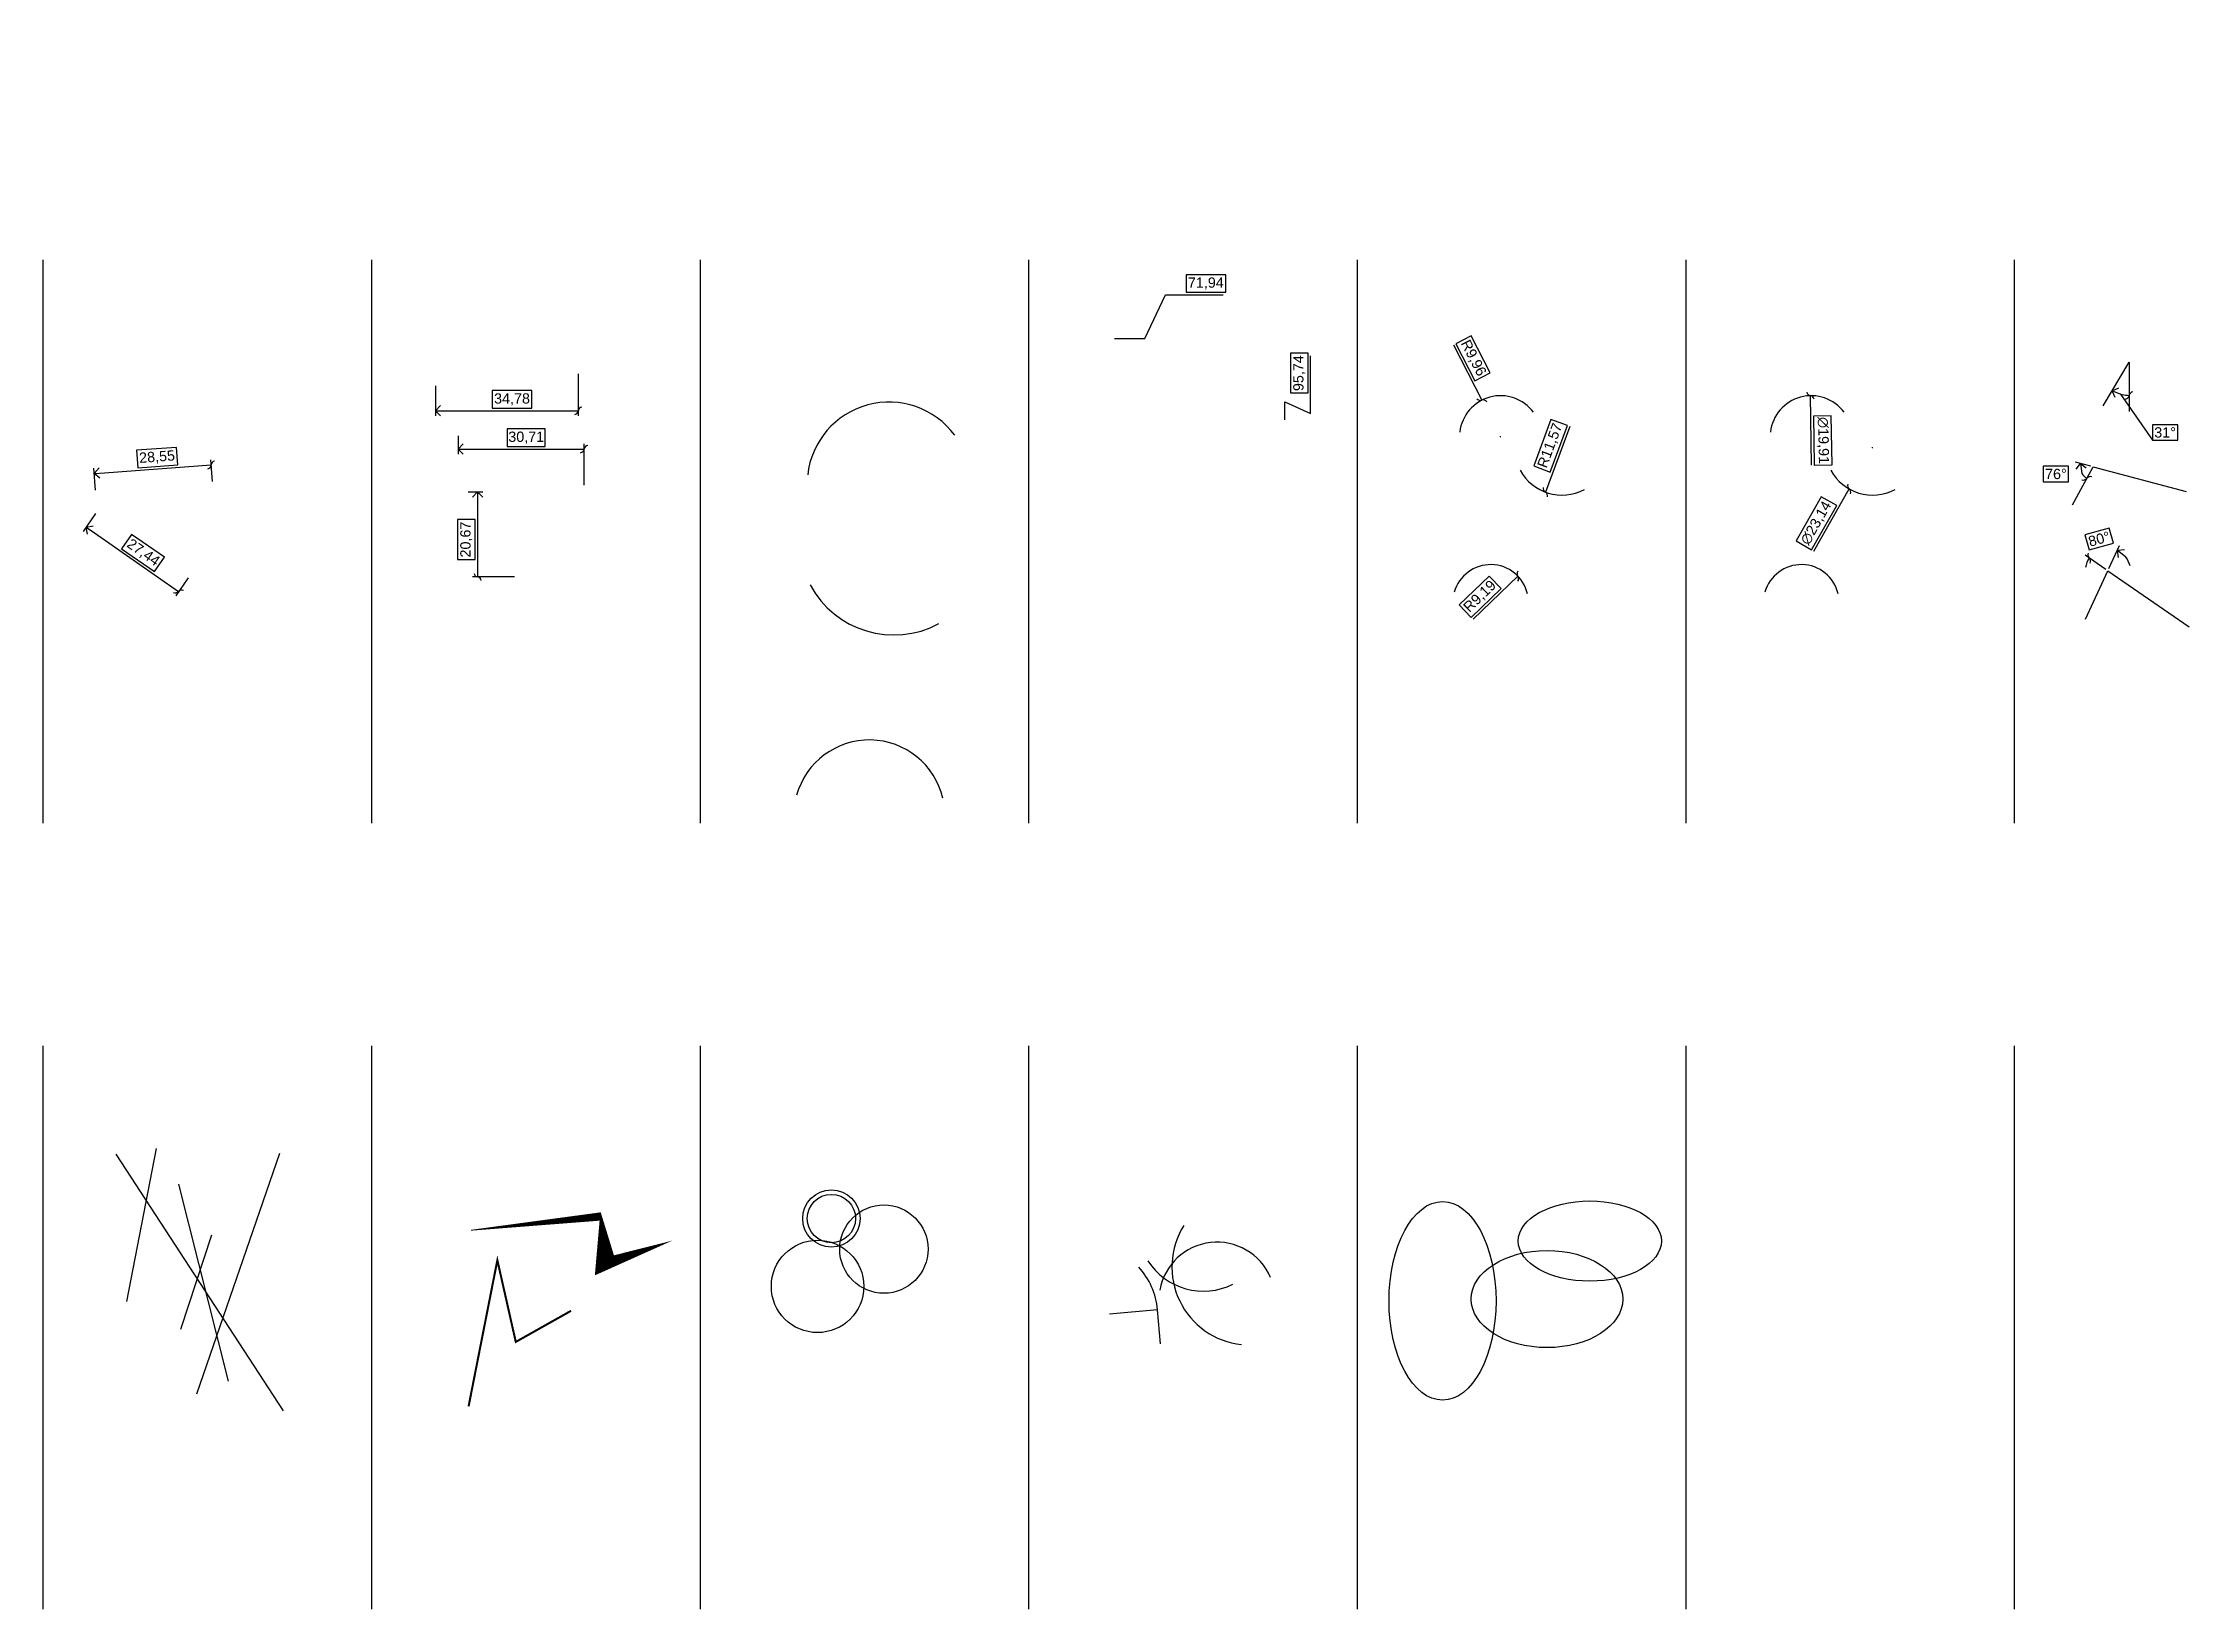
# Model space of a CAD drawing. Extents: x 1024 to 1547, y 3149 to 3531.
import ezdxf

# ---------------------------------------------------------------- set-up
doc = ezdxf.new("R2010")
doc.units = 0
doc.styles.get("Standard").update_dxf_attribs({"font": 'ARIAL.TTF'})
doc.dimstyles.new('ISO-25', dxfattribs={"dimtxt": 2.5, "dimasz": 2.5, "dimexe": 1.25, "dimexo": 0.625, "dimgap": -0.625, "dimtad": 1, "dimzin": 0, "dimtxsty": 'Standard', "dimblk1": 'OPEN90', "dimblk2": 'INTEGRAL', "dimsah": 1, "dimcen": 0.09, "dimadec": 0, "dimazin": 0, "dimtfac": 1, "dimtdec": 4, "dimtofl": 0, "dimtmove": 1, "dimatfit": 3, "dimfxl": 1, "dimtolj": 1, "dimtzin": 0, "dimarcsym": 0})

# ---------------------------------------------------------------- blocks, each defined once
blk = doc.blocks.new('_Open90')
at = {"color": 0, "linetype": 'ByBlock', "lineweight": -2}
for p, q in [((0, 0), (-1, 0)), ((-0.5, 0.5), (0, 0)), ((0, 0), (-0.5, -0.5))]:
    blk.add_line(p, q, dxfattribs=at)
blk = doc.blocks.new('_Integral')
at = {"color": 0, "linetype": 'ByBlock', "lineweight": -2}
for centre, start, end in [((0.44, -0.09), 102, 168), ((-0.44, 0.09), 282, 348)]:
    blk.add_arc(centre, 0.454, start, end, dxfattribs=at)
blk = doc.blocks.new('*D5')
at = {"color": 0, "lineweight": -2}
for p, q in [((1056.47, 3432.11), (1046.75, 3431.4)), ((1046.75, 3431.4), (1047.06, 3427.16)), ((1056.78, 3427.87), (1056.47, 3432.11)), ((1065.25, 3423.79), (1064.87, 3429.08)), ((1036.78, 3421.72), (1036.39, 3427.01)), ((1038.98, 3425.94), (1064.96, 3427.84)), ((1047.06, 3427.16), (1056.78, 3427.87))]:
    blk.add_line(p, q, dxfattribs=at)
at = {"layer": 'Defpoints', "color": 0}
for p in [(1064.96, 3427.84), (1065.3, 3423.17), (1036.82, 3421.1)]:
    blk.add_point(p, dxfattribs=at)
at = {"color": 0, "lineweight": -2, "xscale": 2.5, "yscale": 2.5, "zscale": 2.5}
for name, p, rotation in [('_Integral', (1064.96, 3427.84), 4.165364245469799), ('_Open90', (1036.48, 3425.76), 184.16536424546982)]:
    blk.add_blockref(name, p, dxfattribs=dict(at, rotation=rotation))
at = {"color": 0, "insert": (1051.77, 3429.64), "char_height": 2.5, "attachment_point": 5, "rotation": 4.1654}
blk.add_mtext('\\A1;28,55', dxfattribs=at)
blk = doc.blocks.new('*D6')
at = {"color": 0, "lineweight": -2}
for p, q in [((1036.79, 3416.02), (1033.77, 3411.67)), ((1036.54, 3411.27), (1057.01, 3397.03)), ((1045.57, 3410.93), (1043.14, 3407.44)), ((1043.14, 3407.44), (1051.12, 3401.89)), ((1053.55, 3405.38), (1045.57, 3410.93)), ((1051.12, 3401.89), (1053.55, 3405.38)), ((1059.32, 3400.35), (1056.3, 3396.01))]:
    blk.add_line(p, q, dxfattribs=at)
at = {"layer": 'Defpoints', "color": 0}
for p in [(1037.15, 3416.53), (1057.01, 3397.03), (1059.68, 3400.87)]:
    blk.add_point(p, dxfattribs=at)
at = {"color": 0, "lineweight": -2, "xscale": 2.5, "yscale": 2.5, "zscale": 2.5}
for name, p, rotation in [('_Open90', (1034.48, 3412.7), 145.18524544239432), ('_Integral', (1057.01, 3397.03), 325.1852454423943)]:
    blk.add_blockref(name, p, dxfattribs=dict(at, rotation=rotation))
at = {"color": 0, "insert": (1048.34, 3406.41), "char_height": 2.5, "attachment_point": 5, "rotation": 325.1852}
blk.add_mtext('\\A1;27,44', dxfattribs=at)
blk = doc.blocks.new('*D7')
at = {"color": 0, "lineweight": -2}
for p, q in [((1154.33, 3450.04), (1154.33, 3439.78)), ((1119.55, 3447.09), (1119.55, 3439.78)), ((1143.03, 3445.91), (1133.34, 3445.91)), ((1133.34, 3445.91), (1133.34, 3441.66)), ((1143.03, 3441.66), (1143.03, 3445.91)), ((1122.05, 3441.03), (1154.33, 3441.03)), ((1133.34, 3441.66), (1143.03, 3441.66))]:
    blk.add_line(p, q, dxfattribs=at)
at = {"layer": 'Defpoints', "color": 0}
for p in [(1154.33, 3450.67), (1119.55, 3447.72), (1154.33, 3441.03)]:
    blk.add_point(p, dxfattribs=at)
at = {"color": 0, "lineweight": -2, "xscale": 2.5, "yscale": 2.5, "zscale": 2.5, "rotation": 180}
blk.add_blockref('_Open90', (1119.55, 3441.03), dxfattribs=at)
at = {"color": 0, "lineweight": -2, "xscale": 2.5, "yscale": 2.5, "zscale": 2.5}
blk.add_blockref('_Integral', (1154.33, 3441.03), dxfattribs=at)
at = {"color": 0, "insert": (1138.19, 3443.78), "char_height": 2.5, "attachment_point": 5}
blk.add_mtext('\\A1;34,78', dxfattribs=at)
blk = doc.blocks.new('*D8')
at = {"color": 0, "lineweight": -2}
for p, q in [((1125.04, 3434.92), (1125.04, 3430.45)), ((1146.25, 3436.58), (1137.04, 3436.58)), ((1137.04, 3436.58), (1137.04, 3432.33)), ((1146.25, 3432.33), (1146.25, 3436.58)), ((1127.54, 3431.7), (1155.75, 3431.7)), ((1137.04, 3432.33), (1146.25, 3432.33)), ((1155.75, 3422.88), (1155.75, 3432.95))]:
    blk.add_line(p, q, dxfattribs=at)
at = {"layer": 'Defpoints', "color": 0}
for p in [(1125.04, 3435.54), (1155.75, 3431.7), (1155.75, 3422.25)]:
    blk.add_point(p, dxfattribs=at)
at = {"color": 0, "lineweight": -2, "xscale": 2.5, "yscale": 2.5, "zscale": 2.5, "rotation": 180}
blk.add_blockref('_Open90', (1125.04, 3431.7), dxfattribs=at)
at = {"color": 0, "lineweight": -2, "xscale": 2.5, "yscale": 2.5, "zscale": 2.5}
blk.add_blockref('_Integral', (1155.75, 3431.7), dxfattribs=at)
at = {"color": 0, "insert": (1141.65, 3434.46), "char_height": 2.5, "attachment_point": 5}
blk.add_mtext('\\A1;30,71', dxfattribs=at)
blk = doc.blocks.new('*D9')
at = {"color": 0, "lineweight": -2}
for p, q in [((1127.51, 3421.25), (1131.07, 3421.25)), ((1129.82, 3418.75), (1129.82, 3400.58)), ((1129.19, 3414.53), (1124.94, 3414.53)), ((1124.94, 3414.53), (1124.94, 3404.8)), ((1129.19, 3404.8), (1129.19, 3414.53)), ((1124.94, 3404.8), (1129.19, 3404.8)), ((1138.78, 3400.58), (1128.57, 3400.58))]:
    blk.add_line(p, q, dxfattribs=at)
at = {"layer": 'Defpoints', "color": 0}
for p in [(1126.88, 3421.25), (1129.82, 3400.58), (1139.4, 3400.58)]:
    blk.add_point(p, dxfattribs=at)
at = {"color": 0, "lineweight": -2, "xscale": 2.5, "yscale": 2.5, "zscale": 2.5}
for name, p, rotation in [('_Open90', (1129.82, 3421.25), 90), ('_Integral', (1129.82, 3400.58), 270)]:
    blk.add_blockref(name, p, dxfattribs=dict(at, rotation=rotation))
at = {"color": 0, "insert": (1127.07, 3409.67), "char_height": 2.5, "attachment_point": 5, "rotation": 90}
blk.add_mtext('\\A1;20,67', dxfattribs=at)
blk = doc.blocks.new('*D13')
at = {"color": 0, "lineweight": -2}
for p, q in [((1311.96, 3474.11), (1302.3, 3474.11)), ((1302.3, 3474.11), (1302.3, 3469.85)), ((1311.96, 3469.85), (1311.96, 3474.11)), ((1292.3, 3458.59), (1297.3, 3469.23)), ((1297.3, 3469.23), (1311.33, 3469.23)), ((1302.3, 3469.85), (1311.96, 3469.85)), ((1284.88, 3458.59), (1292.3, 3458.59))]:
    blk.add_line(p, q, dxfattribs=at)
at = {"layer": 'Defpoints', "color": 0}
for p in [(1230.61, 3530.53), (1302.3, 3469.23), (1284.26, 3458.59)]:
    blk.add_point(p, dxfattribs=at)
at = {"color": 0, "insert": (1307.13, 3471.98), "char_height": 2.5, "attachment_point": 5}
blk.add_mtext('\\A1;71,94', dxfattribs=at)
blk = doc.blocks.new('*D14')
at = {"color": 0, "lineweight": -2}
for p, q in [((1332.01, 3455.01), (1327.76, 3455.01)), ((1327.76, 3455.01), (1327.76, 3445.34)), ((1332.01, 3445.34), (1332.01, 3455.01)), ((1332.64, 3440.34), (1332.64, 3454.39)), ((1327.76, 3445.34), (1332.01, 3445.34)), ((1326.35, 3438.82), (1326.35, 3443.2)), ((1326.35, 3443.2), (1332.64, 3440.34))]:
    blk.add_line(p, q, dxfattribs=at)
at = {"layer": 'Defpoints', "color": 0}
for p in [(1230.61, 3530.53), (1332.64, 3445.34), (1326.35, 3438.2)]:
    blk.add_point(p, dxfattribs=at)
at = {"color": 0, "insert": (1329.89, 3450.17), "char_height": 2.5, "attachment_point": 5, "rotation": 90}
blk.add_mtext('\\A1;95,74', dxfattribs=at)
blk = doc.blocks.new('*D15')
at = {"color": 0, "lineweight": -2}
for p, q in [((1367.41, 3457.05), (1374.33, 3443.59)), ((1371.76, 3459.28), (1367.97, 3457.34)), ((1367.97, 3457.34), (1372.6, 3448.32)), ((1376.38, 3450.27), (1371.76, 3459.28)), ((1372.6, 3448.32), (1376.38, 3450.27)), ((1378.78, 3434.73), (1378.96, 3434.73)), ((1378.87, 3434.64), (1378.87, 3434.82))]:
    blk.add_line(p, q, dxfattribs=at)
at = {"layer": 'Defpoints', "color": 0}
for p in [(1374.33, 3443.59), (1378.87, 3434.73)]:
    blk.add_point(p, dxfattribs=at)
at = {"color": 0, "lineweight": -2, "xscale": 2.5, "yscale": 2.5, "zscale": 2.5, "rotation": 297.17061178712396}
blk.add_blockref('_Integral', (1374.33, 3443.59), dxfattribs=at)
at = {"color": 0, "insert": (1372.18, 3453.8), "char_height": 2.5, "attachment_point": 5, "rotation": 297.1706}
blk.add_mtext('\\A1;R9,96', dxfattribs=at)
blk = doc.blocks.new('*D16')
at = {"color": 0, "lineweight": -2}
for p, q in [((1391.17, 3438.92), (1386.98, 3427.59)), ((1395.16, 3437.44), (1391.17, 3438.92)), ((1395.75, 3437.22), (1389.82, 3421.21)), ((1390.97, 3426.11), (1395.16, 3437.44)), ((1386.98, 3427.59), (1390.97, 3426.11))]:
    blk.add_line(p, q, dxfattribs=at)
at = {"layer": 'Defpoints', "color": 0}
for p in [(1393.84, 3432.06), (1389.82, 3421.21)]:
    blk.add_point(p, dxfattribs=at)
at = {"color": 0, "lineweight": -2, "xscale": 2.5, "yscale": 2.5, "zscale": 2.5, "rotation": 249.6673389045647}
blk.add_blockref('_Integral', (1389.82, 3421.21), dxfattribs=at)
at = {"color": 0, "insert": (1391.07, 3432.51), "char_height": 2.5, "attachment_point": 5, "rotation": 69.6673}
blk.add_mtext('\\A1;R11,57', dxfattribs=at)
blk = doc.blocks.new('*D17')
at = {"color": 0, "lineweight": -2}
for p, q in [((1376.12, 3400.8), (1368.81, 3393.77)), ((1371.76, 3390.71), (1379.07, 3397.74)), ((1372.2, 3390.26), (1383.11, 3400.75)), ((1379.07, 3397.74), (1376.12, 3400.8)), ((1368.81, 3393.77), (1371.76, 3390.71))]:
    blk.add_line(p, q, dxfattribs=at)
at = {"layer": 'Defpoints', "color": 0}
for p in [(1383.11, 3400.75), (1376.49, 3394.38)]:
    blk.add_point(p, dxfattribs=at)
at = {"color": 0, "lineweight": -2, "xscale": 2.5, "yscale": 2.5, "zscale": 2.5, "rotation": 43.88743267367071}
blk.add_blockref('_Integral', (1383.11, 3400.75), dxfattribs=at)
at = {"color": 0, "insert": (1373.94, 3395.76), "char_height": 2.5, "attachment_point": 5, "rotation": 43.8874}
blk.add_mtext('\\A1;R9,19', dxfattribs=at)
blk = doc.blocks.new('*D20')
at = {"color": 0, "lineweight": -2}
for p, q in [((1454.64, 3427.77), (1454.35, 3444.69)), ((1459.39, 3439.77), (1455.06, 3439.7)), ((1455.06, 3439.7), (1455.26, 3427.78)), ((1459.6, 3427.85), (1459.39, 3439.77)), ((1455.26, 3427.78), (1459.6, 3427.85))]:
    blk.add_line(p, q, dxfattribs=at)
at = {"layer": 'Defpoints', "color": 0}
for p in [(1454.35, 3444.69), (1454.69, 3424.78)]:
    blk.add_point(p, dxfattribs=at)
at = {"color": 0, "lineweight": -2, "xscale": 2.5, "yscale": 2.5, "zscale": 2.5, "rotation": 90.97966993992102}
blk.add_blockref('_Integral', (1454.35, 3444.69), dxfattribs=at)
at = {"color": 0, "insert": (1457.33, 3433.77), "char_height": 2.5, "attachment_point": 5, "rotation": 270.9797}
blk.add_mtext('\\A1;∅19,91', dxfattribs=at)
blk = doc.blocks.new('*D21')
at = {"color": 0, "lineweight": -2}
for p, q in [((1469.39, 3432.06), (1469.57, 3432.06)), ((1469.48, 3431.97), (1469.48, 3432.15)), ((1456.98, 3420.1), (1450.86, 3409.32)), ((1454.63, 3407.18), (1460.75, 3417.96)), ((1455.18, 3406.87), (1463.77, 3421.99)), ((1460.75, 3417.96), (1456.98, 3420.1)), ((1450.86, 3409.32), (1454.63, 3407.18))]:
    blk.add_line(p, q, dxfattribs=at)
at = {"layer": 'Defpoints', "color": 0}
for p in [(1475.19, 3442.12), (1463.77, 3421.99)]:
    blk.add_point(p, dxfattribs=at)
at = {"color": 0, "lineweight": -2, "xscale": 2.5, "yscale": 2.5, "zscale": 2.5, "rotation": 60.40919087314784}
blk.add_blockref('_Integral', (1463.77, 3421.99), dxfattribs=at)
at = {"color": 0, "insert": (1455.81, 3413.64), "char_height": 2.5, "attachment_point": 5, "rotation": 60.4092}
blk.add_mtext('\\A1;∅23,14', dxfattribs=at)
blk = doc.blocks.new('*D22')
at = {"color": 0, "lineweight": -2}
for p, q in [((1529.83, 3445.05), (1537.62, 3433.83)), ((1543.77, 3437.63), (1537.62, 3437.63)), ((1537.62, 3437.63), (1537.62, 3433.83)), ((1537.62, 3433.83), (1543.15, 3433.83)), ((1537.62, 3433.83), (1543.77, 3433.83)), ((1543.77, 3433.83), (1543.77, 3437.63))]:
    blk.add_line(p, q, dxfattribs=at)
blk.add_arc((1531.96, 3452.83), 8.06, 257.1828, 270, dxfattribs=at)
at = {"layer": 'Defpoints', "color": 0}
for p in [(1531.96, 3452.83), (1531.96, 3452.83), (1529.15, 3445.27), (1525.66, 3442.2), (1531.96, 3440.85)]:
    blk.add_point(p, dxfattribs=at)
at = {"color": 0, "lineweight": -2, "xscale": 2.5, "yscale": 2.5, "zscale": 2.5}
for name, p, rotation in [('_Open90', (1527.85, 3445.89), 158.26364441835668), ('_Integral', (1531.96, 3444.76), 1.9185e-12)]:
    blk.add_blockref(name, p, dxfattribs=dict(at, rotation=rotation))
at = {"color": 0, "insert": (1540.7, 3435.73), "char_height": 2.5, "attachment_point": 5}
blk.add_mtext('\\A1;31°', dxfattribs=at)
blk = doc.blocks.new('*D23')
at = {"color": 0, "lineweight": -2}
for p, q in [((1522.59, 3427.55), (1518.88, 3428.54)), ((1517.18, 3427.53), (1511.04, 3427.53)), ((1511.04, 3427.53), (1511.04, 3423.72)), ((1511.04, 3423.72), (1517.18, 3423.72)), ((1517.18, 3423.72), (1517.18, 3427.53))]:
    blk.add_line(p, q, dxfattribs=at)
blk.add_arc((1523.19, 3427.39), 3.21, 210.791, 241.3247, dxfattribs=at)
at = {"layer": 'Defpoints', "color": 0}
for p in [(1520.59, 3425.51), (1523.19, 3427.39), (1523.19, 3427.39), (1518.13, 3418.13), (1545.8, 3421.34)]:
    blk.add_point(p, dxfattribs=at)
at = {"color": 0, "lineweight": -2, "xscale": 2.5, "yscale": 2.5, "zscale": 2.5}
for name, p, rotation in [('_Open90', (1520.09, 3428.22), 97.90388944133878), ('_Integral', (1521.65, 3424.57), 331.3247404488588)]:
    blk.add_blockref(name, p, dxfattribs=dict(at, rotation=rotation))
at = {"color": 0, "insert": (1514.11, 3425.62), "char_height": 2.5, "attachment_point": 5}
blk.add_mtext('\\A1;76°', dxfattribs=at)
blk = doc.blocks.new('*D24')
at = {"color": 0, "lineweight": -2}
for p, q in [((1527.12, 3412.45), (1521.18, 3410.83)), ((1528.12, 3408.78), (1527.12, 3412.45)), ((1521.18, 3410.83), (1522.18, 3407.16)), ((1522.18, 3407.16), (1528.12, 3408.78)), ((1527.04, 3402.61), (1529.62, 3408.19)), ((1526.26, 3402.4), (1521.2, 3405.88))]:
    blk.add_line(p, q, dxfattribs=at)
for start, end in [(145.504, 171.6839), (12.7782, 38.9582)]:
    blk.add_arc((1526.78, 3402.04), 5.52, start, end, dxfattribs=at)
at = {"layer": 'Defpoints', "color": 0}
for p in [(1526.59, 3407.56), (1526.78, 3402.04), (1526.78, 3402.04), (1521.34, 3390.31), (1546.54, 3388.46)]:
    blk.add_point(p, dxfattribs=at)
at = {"color": 0, "lineweight": -2, "xscale": 2.5, "yscale": 2.5, "zscale": 2.5}
for name, p, rotation in [('_Open90', (1529.1, 3407.05), 142.04820025389), ('_Integral', (1522.23, 3405.17), 55.50396377405494)]:
    blk.add_blockref(name, p, dxfattribs=dict(at, rotation=rotation))
at = {"color": 0, "insert": (1524.65, 3409.8), "char_height": 2.5, "attachment_point": 5, "rotation": 15.3211}
blk.add_mtext('\\A1;80°', dxfattribs=at)

msp = doc.modelspace()

# ---------------------------------------------------------------- linework, layer by layer
for p, q in [((1023.969, 3477.772), (1023.969, 3340.66)), ((1103.969, 3477.772), (1103.969, 3340.66)), ((1183.969, 3477.772), (1183.969, 3340.66)), ((1263.969, 3477.772), (1263.969, 3340.66)), ((1343.969, 3477.772), (1343.969, 3340.66)), ((1423.969, 3477.772), (1423.969, 3340.66)), ((1503.969, 3477.772), (1503.969, 3340.66)), ((1525.663, 3442.198), (1531.962, 3452.825)), ((1531.962, 3452.825), (1531.962, 3440.848)), ((1518.127, 3418.129), (1523.192, 3427.39)), ((1523.192, 3427.39), (1545.798, 3421.339)), ((1521.341, 3390.315), (1526.776, 3402.045)), ((1526.776, 3402.045), (1546.541, 3388.463)), ((1023.969, 3286.489), (1023.969, 3149.378)), ((1103.969, 3286.489), (1103.969, 3149.378)), ((1183.969, 3286.489), (1183.969, 3149.378)), ((1263.969, 3286.489), (1263.969, 3149.378)), ((1343.969, 3286.489), (1343.969, 3149.378)), ((1423.969, 3286.489), (1423.969, 3149.378)), ((1503.969, 3286.489), (1503.969, 3149.378)), ((1044.371, 3224.202), (1051.658, 3261.457)), ((1041.726, 3260.128), (1082.489, 3197.591)), ((1061.468, 3201.793), (1081.648, 3260.337)), ((1056.983, 3252.774), (1069.036, 3204.874)), ((1057.544, 3217.479), (1065.112, 3240.449)), ((1295.367, 3222.225), (1283.646, 3221.162)), ((1296.118, 3213.938), (1295.367, 3222.225))]:
    msp.add_line(p, q)
msp.add_lwpolyline([(1128.176, 3241.569, 0.2, 2, 0), (1159.848, 3244.931, 0.5, 5, 0), (1161.067, 3233.439, 3, 0, 0), (1177.225, 3239.048, 0, 0, 0)], format="xyseb")
at = {"const_width": 0.5}
msp.add_lwpolyline([(1127.615, 3198.712), (1134.622, 3234.286), (1139.107, 3214.398), (1152.56, 3221.961)], dxfattribs=at)
for centre, radius in [((1215.95, 3244.426), 6.974), ((1215.95, 3244.426), 5.881), ((1228.741, 3236.976), 10.752), ((1212.584, 3227.914), 11.251)]:
    msp.add_circle(centre, radius)
for centre, radius, start, end in [((1378.872, 3434.733), 9.955, 36.46513, 173.7236), ((1454.516, 3434.733), 9.955, 36.46513, 173.7236), ((1229.975, 3423.225), 19.911, 36.46513, 173.7236), ((1393.836, 3432.055), 11.57, 208.2455, 298.2455), ((1469.481, 3432.055), 11.57, 208.2455, 298.2455), ((1376.488, 3394.384), 9.189, 13.164, 164.54553), ((1452.132, 3394.384), 9.189, 13.164, 164.54553), ((1231.168, 3409.589), 23.14, 208.2455, 298.2455), ((1225.207, 3342.526), 18.378, 13.164, 164.54553), ((1317.842, 3232.628), 18.979, 147.88718, 263.79794), ((1309.858, 3224.498), 14.172, 23.22691, 169.80487), ((1277.681, 3220.622), 17.759, 5.17894, 42.47996), ((1306.565, 3242.927), 16.162, 212.82641, 296.32793)]:
    msp.add_arc(centre, radius, start, end)
for centre, major_axis, ratio in [((1364.763, 3224.388), (0, 24.172), 0.5392365), ((1400.637, 3238.942), (-17.428, 0), 0.5605923), ((1390.203, 3224.824), (18.465, 0), 0.640334)]:
    msp.add_ellipse(centre, major_axis=major_axis, ratio=ratio)

# ---------------------------------------------------------------- dimensions: what is measured, and where the dimension line sits
for feature_location, offset, dtype, picture, middle in [((1284.258, 3458.592), (18.045, 10.637), 0, '*D13', (1307.131, 3471.981)), ((1326.352, 3438.195), (6.288, 7.142), 1, '*D14', (1329.888, 3450.175))]:
    dim = msp.add_ordinate_dim(feature_location=feature_location, offset=offset, dtype=dtype, origin=(1230.613, 3530.534), dimstyle='ISO-25')
    dim.commit()
    dim.dimension.update_dxf_attribs({"geometry": picture, "text_midpoint": middle})
dim = msp.add_radius_dim(center=(1378.872, 3434.733), mpoint=(1374.326, 3443.59), dimstyle='ISO-25')
dim.commit()
dim.dimension.update_dxf_attribs({"geometry": '*D15', "text_midpoint": (1369.729, 3452.546)})
for base, p1, p2, picture, middle in [((1154.328, 3441.031), (1119.55, 3447.72), (1154.328, 3450.668), '*D7', (1138.189, 3443.784)), ((1155.749, 3431.703), (1125.041, 3435.544), (1155.749, 3422.251), '*D8', (1141.645, 3434.456))]:
    dim = msp.add_linear_dim(base=base, p1=p1, p2=p2, dimstyle='ISO-25')
    dim.commit()
    dim.dimension.update_dxf_attribs({"geometry": picture, "text_midpoint": middle})
for base, line1, line2, picture, middle in [((1529.147, 3445.27), ((1531.962, 3452.825), (1531.962, 3440.848)), ((1525.663, 3442.198), (1531.962, 3452.825)), '*D22', (1540.697, 3435.728)), ((1520.588, 3425.505), ((1518.127, 3418.129), (1523.192, 3427.39)), ((1523.192, 3427.39), (1545.798, 3421.339)), '*D23', (1514.111, 3425.624))]:
    dim = msp.add_angular_dim_2l(base=base, line1=line1, line2=line2, dimstyle='ISO-25')
    dim.commit()
    dim.dimension.update_dxf_attribs({"geometry": picture, "text_midpoint": middle, "dimtype": 162})
dim = msp.add_diameter_dim_2p(p1=(1454.686, 3424.779), p2=(1454.346, 3444.687), dimstyle='ISO-25')
dim.commit()
dim.dimension.update_dxf_attribs({"geometry": '*D20', "text_midpoint": (1454.533, 3433.727), "dimtype": 163})
for center, mpoint, picture, middle in [((1393.836, 3432.055), (1389.816, 3421.206), '*D16', (1393.652, 3431.558)), ((1376.488, 3394.384), (1383.11, 3400.754), '*D17', (1375.852, 3393.772))]:
    dim = msp.add_radius_dim(center=center, mpoint=mpoint, dimstyle='ISO-25')
    dim.commit()
    dim.dimension.update_dxf_attribs({"geometry": picture, "text_midpoint": middle, "dimtype": 164})
dim = msp.add_diameter_dim_2p(p1=(1475.194, 3442.116), p2=(1463.767, 3421.995), dimstyle='ISO-25')
dim.commit()
dim.dimension.update_dxf_attribs({"geometry": '*D21', "text_midpoint": (1458.238, 3412.257)})
for p1, p2, distance, picture, middle in [((1036.822, 3421.097), (1065.299, 3423.171), 4.678, '*D5', (1051.768, 3429.635)), ((1037.151, 3416.53), (1059.676, 3400.867), -4.671, '*D6', (1048.344, 3406.41))]:
    dim = msp.add_aligned_dim(p1=p1, p2=p2, distance=distance, dimstyle='ISO-25')
    dim.commit()
    dim.dimension.update_dxf_attribs({"geometry": picture, "text_midpoint": middle})
dim = msp.add_linear_dim(base=(1129.819, 3400.583), p1=(1126.885, 3421.254), p2=(1139.402, 3400.583), angle=90, dimstyle='ISO-25')
dim.commit()
dim.dimension.update_dxf_attribs({"geometry": '*D9', "text_midpoint": (1127.067, 3409.669)})
dim = msp.add_angular_dim_2l(base=(1526.59, 3407.561), line1=((1521.341, 3390.315), (1526.776, 3402.045)), line2=((1526.776, 3402.045), (1546.541, 3388.463)), dimstyle='ISO-25')
dim.commit()
dim.dimension.update_dxf_attribs({"geometry": '*D24', "text_midpoint": (1524.65, 3409.805)})

doc.saveas('drawing.dxf')
